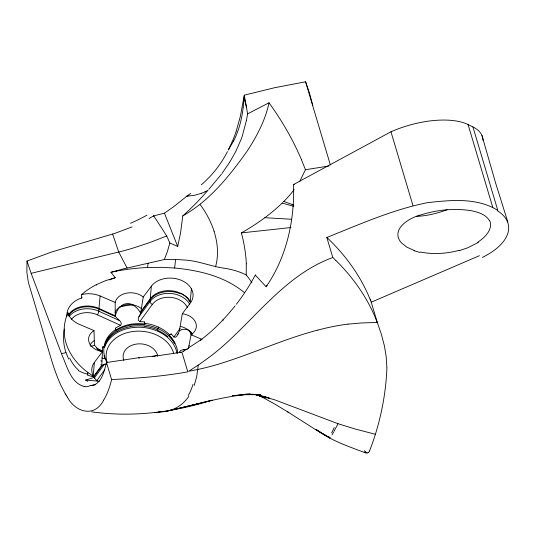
<?xml version="1.0" encoding="UTF-8"?>
<svg xmlns="http://www.w3.org/2000/svg" width="535" height="535" viewBox="0 0 535 535"><rect width="100%" height="100%" fill="white"/><g stroke="black" fill="none" stroke-linecap="round" stroke-linejoin="round"><path stroke-width="0.8" d="M179.559 352.685A38.62 29.458 5.2 0 0 179.553 352.063L180.763 350.365L183.726 349.656M179.258 331.459L182.335 313.731L190.447 302.87A22.196 16.317 3.5 0 0 192.172 290.485L191.41 288.88A22.176 16.304 3.5 0 0 172.096 278.167A22.176 16.304 3.5 0 0 151.372 286.125L143.24 297.025A16.251 11.951 3.5 0 0 126.594 293.147A16.251 11.951 3.5 0 0 115.199 302.395L115.172 315.804L98.975 308.461A22.169 16.913 5.2 0 0 68.467 314.874M177.58 353.341A36.948 28.087 5.5 0 0 176.456 346.58L174.089 341.397A36.948 28.154 5.6 0 0 171.354 337.545L169.241 335.264L169.261 334.435A36.948 28.181 5.2 0 0 144.931 323.327L144.403 321.923A38.62 29.458 5.2 0 0 139.769 321.649C135.763 320.01 140.458 314.854 140.959 312.239L150.255 299.473L150.067 301.513L138.919 316.814M81.454 297.975L81.601 294.598A78.491 57.706 3.5 0 1 96.487 284.593L105.589 280.648L115.232 277.712L110.972 272.322L112.21 271.92L123.752 268.804L164.385 259.522L175.547 259.515A136.198 121.98 -7.1 0 1 183.191 259.97C197.883 260.364 211.318 266.751 225.73 268.423C232.792 269.767 239.834 271.653 246.24 274.97L246.287 263.822M132.058 226.92L114.564 233.481L52.122 251.845L26.991 261.026L26.87 272.335L28.368 282.38L51.969 361.499A95.431 22.169 80.1 0 0 61.003 385.534L65.083 393.399M67.932 312.841A78.525 57.733 3.5 0 0 87.834 372.427L87.573 375.256L93.351 376.834L93.391 376.219A22.203 16.324 3.5 0 1 94.414 362.349L102.459 351.589A16.237 11.937 3.5 0 1 89.245 342.821A16.237 11.937 3.5 0 1 94.006 330.59M93.384 376.292L87.827 372.427M93.605 376.506L101.784 365.278L102.459 351.589M198.211 365.137L206.189 359.487A234.745 190.306 -63.9 0 0 219.062 349.442C256.158 317.93 285.463 274.776 332.81 257.509L335.92 260.532M198.157 365.893L196.753 376.332L194.225 385.474M144.931 323.327L144.791 324.023A36.948 28.154 5.6 0 0 116.978 329.272L115.787 330.021L115.366 328.182A38.62 29.458 5.2 0 1 120.642 325.367C123.404 322.144 117.085 319.081 115.64 316.66A6.059 5.296 77.3 0 0 115.152 316.011M67.845 313.898L67.932 312.848L69.142 315.744A22.209 16.324 3.5 0 0 79.147 324.25L93.993 330.576L94.448 345.363C96.494 346.647 100.038 353.16 102.486 350.86A38.62 29.458 5.2 0 1 102.633 346.927L104.051 346.66A36.948 28.181 5.2 0 1 115.834 329.42M69.069 316.546L69.142 315.744M96.434 285.162L96.487 284.593M81.601 294.598L83.246 294.23A22.162 16.291 3.5 0 1 100.112 295.982L98.975 308.461A2.769 0.742 -65.6 0 1 98.875 309.056A22.162 16.545 3.8 0 0 69.069 314.774M93.143 376.319L94.414 362.349M106.472 361.901L105.495 358.978M151.385 286.131L150.235 298.771A2.769 1.632 36.1 0 0 150.308 299.399M158.293 327.066L158.153 328.63A2.769 0.742 -65.6 0 1 158.046 329.219M105.228 343.343A36.948 28.181 5.2 0 1 138.826 324.511A36.948 28.181 5.2 0 1 174.744 343.47L174.811 342.708M191.41 288.88L190.213 302.034A22.169 16.913 5.2 0 0 170.946 290.726A22.169 16.913 5.2 0 0 150.235 298.771L140.952 311.517L143.24 297.025M105.455 358.871L105.288 358.45A36.948 28.154 5.6 0 1 103.991 347.262L104.051 346.66M205.005 191.791L208.015 190.266L202.584 196.345A131.663 53.105 -38.1 0 1 182.756 215.913L180.529 233.173L177.7 246.421L169.862 243.03L166.713 235.955L153.759 215.852L164.446 213.197L174.336 206.196L186.869 196.171M244.455 96.106L243.231 107.14M110.972 272.322L116.383 271.151L116.436 270.677M116.389 271.158A169.414 124.561 3.5 0 1 147.606 267.507L148.048 263.267M147.606 267.513L161.45 267.333L174.657 268.015L175.547 259.515M243.191 107.448C241.807 118.991 238.964 130.473 233.675 140.872M235.139 305.819C225.021 318.352 213.833 330.175 200.879 339.819L200.779 340.501M312.781 105.388L309.21 92.207L305.572 81.788L274.662 87.713L244.288 95.163L247.638 113.835L246.501 120.027M236.049 131.857L240.429 116.075L244.288 95.163M182.335 313.737A16.317 11.997 3.5 0 1 195.629 322.445A16.317 11.997 3.5 0 1 191.055 334.729L188.4 348.593M246.454 120.288L242.288 136.104A178.59 72.031 -38.1 0 1 241.185 139.187L235.714 151.586M106.498 362.529L111.581 379.562C137.087 378.305 162.647 376.453 187.792 371.818L181.92 352.124L160.433 355.38L138.752 357.728L106.498 362.529C104.131 371.263 101.469 385.3 90.315 385.554A194.252 45.127 80.1 0 1 84.838 386.685M169.862 243.03L167.355 251.637L164.359 259.495M369.611 450.737C379.85 424.556 385.788 396.127 386.905 368.053M236.022 131.944L233.501 138.705M301.446 159.711L305.452 169.729L299.64 181.679M233.327 139.133L228.305 150.014M179.031 331.941C178.055 333.733 176.617 338.548 173.868 336.996A38.62 29.458 5.2 0 0 171.274 334.054M233.648 140.926L228.351 149.927M235.514 151.973L229.602 162.352M227.482 151.592C220.995 164.198 212.127 175.554 201.347 184.769M255.282 275.077L266.129 286.76C284.493 260.264 292.899 227.857 293.581 195.884A194.225 157.457 -63.9 0 0 293.521 184.548L390.971 131.77A64.655 28.442 -16.6 0 1 468.085 124.575L472.94 126.956A64.655 28.442 -16.6 0 1 482.985 140.277M333.914 431.484L338.06 423.72L355.267 429.037L375.316 434.26M333.539 432.18L332.034 434.908M229.448 162.593L221.985 173.474M103.603 400.22C94.361 418.23 75.161 411.983 67.443 397.244M188.855 396.221C182.382 406.259 170.551 412.545 158.561 411.89M97.337 381.08A22.169 16.297 3.5 0 1 96.808 380.599A22.209 16.331 3.5 0 1 94.093 377.409L93.685 377.108L102.366 365.211L104.766 364.101L106.244 364.074M94.327 378.024L104.338 364.281M96.775 380.666L104.813 369.632M139.769 321.649L152.341 304.395A19.394 14.793 5.2 0 1 170.665 297.373A19.394 14.793 5.2 0 1 187.464 307.551M173.868 336.996L180.121 328.41M177.881 334.362L178.576 333.412M221.416 174.236L208.831 189.377M294.17 189.657A169.856 74.726 -16.6 0 1 283.811 201.448L283.396 201.855M282.46 202.778L282.039 203.186M281.611 203.601L280.962 204.223M280.527 204.637L280.414 204.738A162.66 71.563 -16.6 0 1 264.852 217.691A155.825 68.554 -16.6 0 1 241.372 232.912A179.031 148.356 26.9 0 1 246.347 263.829M330.175 437.65L329.453 437.918L329.192 436.794M368.267 452.456L367.03 453.178M190.647 193.376L187.036 196.051M200.879 339.819L182.729 351.662L183.786 351.468M90.616 346.366L94.448 345.363M198.217 365.084L188.594 371.323L197.823 369.471M182.749 215.913C209.566 200.852 229.281 176.189 246.882 151.505C256.706 136.559 265.3 120.395 269.045 102.767L247.638 113.835M171.167 334.121L169.241 335.264M478.37 242.368L467.864 247.745L459.672 250.527M153.732 215.866L149.091 218.481M479.427 255.683L371.236 302.208M166.713 235.955L149.298 242.743L132.346 248.307A118.061 51.942 -16.6 0 1 118.723 252.012L31.144 273.332L26.991 261.026M332.81 257.509L326.832 237.473C359.781 224.319 392.717 209.526 427.632 202.651C450.865 200.077 476.966 197.375 497.804 210.375L472.94 126.956M109.387 279.872L115.232 277.712M153.311 216.04L153.826 216.434M201.381 193.329L194.038 195.449L186.956 196.171M419.56 215.351C435.931 209.947 453.653 208.001 470.74 210.623C477.681 211.98 485.76 214.221 489.538 220.768M187.377 195.797L188.862 195.308M94.093 377.409L85.654 380.084A87.058 64.006 3.5 0 0 87.72 381.361M317.864 330.055C283.931 338.902 252.072 353.963 218.568 364.141A275.92 236.925 18.2 0 1 197.823 369.471M179.707 330.483L181.051 330.195M61.492 353.688L65.959 352.605A78.15 60.716 -6.3 0 1 64.314 329.099M170.09 410.425L212.154 400.18C172.925 412.472 132.412 417.474 91.585 411.843M165.154 411.522L198.659 403.684L192.366 405.209C211.285 400.24 230.431 395.913 249.932 394.021L237.119 395.211M169.261 334.435L171.173 334.074M130.159 324.411L131.47 324.183M305.452 169.729L328.978 165.997M94.795 384.899L95.357 384.812M94.234 384.979L90.315 385.554M347.991 324.156L361.132 322.979L377.275 322.438L381.301 334.041L384.371 345.717L386.136 356.183L386.899 367.732M154.615 412.739L159.958 412.131M241.365 232.912L291.02 227.529M232.317 395.666L235.52 395.365M187.417 349.455L183.926 349.649M232.371 395.686L234.858 395.499M236.517 395.378L245.639 394.696L260.465 394.636L249.945 394.135M183.679 349.656L184.943 350.238M99.236 381.208L85.654 380.084M264.845 217.691L291.508 219.256M245.812 394.048L247.397 394.155M249.778 394.328L256.138 394.776L274.415 399.712L338.06 423.72M84.831 386.658C70.801 383.461 67.129 366.361 61.986 355.013L31.144 273.332M174.657 268.015C199.274 270.342 224.907 276.421 244.321 292.558M103.991 347.262L102.633 346.927M259.93 395.418L258.579 395.071L269.219 398.053L262.611 396.127M282.146 203.086L293.789 206.303M256.446 394.476L257.87 394.877M256.031 394.529L266.229 397.94L256.459 394.562M283.804 201.448L293.815 205.092M256.425 394.676L264.631 397.712L256.238 394.542M414.331 250.554L406.867 247.163L401.497 242.897A45.702 21.754 -3.2 0 1 419.34 215.19M100.112 295.982L115.165 302.395M191.022 334.709L202.043 339.404M180.262 293.748L180.155 293.702A22.162 16.451 3.1 0 0 150.415 299.446M188.842 330.677L189.303 330.904A11.683 8.687 -53 0 1 192.453 334.168M115.64 316.66L99.002 309.116L98.808 311.203A2.769 0.742 -65.6 0 1 97.33 314.794A19.394 14.793 5.2 0 0 71.309 319.455M119.499 320.579L98.808 311.203A22.169 16.913 5.2 0 0 69.831 315.61M97.33 314.794L120.642 325.367M179.553 352.063L180.997 352.719M96.581 348.185L102.486 350.86M97.41 349.108L98.721 349.703M365.987 453.071C348.713 446.491 330.984 440.713 315.964 429.398L329.861 437.911L315.764 429.739L287.703 411.883M261.548 396.783L274.676 403.985L288.739 412.512M101.57 365.345L100.72 364.783M365.311 452.63L364.897 452.222M139.294 358.236L138.752 357.728M326.832 237.473C345.67 255.188 361.199 276.628 370.668 300.777M335.953 260.565C353.795 278.046 368.301 299.078 377.275 322.438L370.32 299.118M172.283 339.892L174.524 343.149A5.698 1.672 74.2 0 0 174.664 343.41L174.724 343.463M188.929 300.249L189.33 300.784M189.564 301.111L189.992 301.74M67.33 397.064L66.621 395.96M66.5 395.773L66.093 395.104M65.972 394.91L65.618 394.315M65.497 394.114L65.203 393.606M127.103 268.035L118.723 252.012L112.631 234.069M68.681 359.079L65.959 352.605M164.446 213.197L177.7 246.421M507.822 222.018L495.657 183.191L481.955 135.495M214.094 231.441C217.243 241.432 218.527 252.199 216.535 262.551A56.556 50.658 -7.1 0 1 215.471 266.905M104.512 357.641L104.72 358.323M468.085 124.575L492.829 207.587M390.971 131.77L412.946 205.5M305.572 81.788L330.362 164.94M115.787 330.021L115.366 328.182M246.441 107.174L244.027 96.661M255.436 274.95L255.603 275.786M104.037 355.561L104.171 356.257M144.791 324.023L144.403 321.923M497.229 210.643A64.514 32.334 -9 0 1 482.389 257.409M317.89 330.115A222.527 191.075 18.2 0 1 347.971 324.083M111.601 379.649A225.081 52.29 80.1 0 1 103.596 400.18M364.763 451.306A50.771 6.112 79.9 0 1 364.429 450.771M366.99 452.898A81.715 10.325 81.3 0 1 365.131 451.179M369.652 451.038A184.368 23.513 83.3 0 1 368.294 452.65M334.248 427.505A138.605 7.109 -72 0 1 331.626 432.922M193.048 384.264A239.74 95.263 52.1 0 1 188.226 395.512M88.021 374.266A69.242 48.464 -53.8 0 1 78.291 370.548M78.351 369.966A57.553 40.413 -67.4 0 1 69.69 358.136M146.931 215.177A137.789 97.524 -24.6 0 1 130.547 223.255M293.641 184.475A146.67 64.528 -16.6 0 1 294.25 184.715M115.152 312.567A15.702 11.609 6.6 0 1 126.186 304.783A15.702 11.609 6.6 0 1 141.414 308.595M189.337 330.911A53.199 39.329 6.6 0 1 191.349 334.963M132.981 305.017A20.089 18.605 62.6 0 1 140.491 312.848M189.316 345.704A15.702 11.609 6.6 0 1 188.902 346.038M180.349 326.43A15.702 11.609 6.6 0 1 191.744 334.087M101.844 361.065A15.702 11.609 6.6 0 1 100.781 360.824M90.061 345.095A15.702 11.609 6.6 0 1 94.3 340.594M222.901 319.876A9.516 5.169 -36.6 0 1 223.269 320.211M255.075 275.485A167.595 135.87 -63.9 0 1 236.39 304.201M157.491 355.166A71.128 44.338 -20.4 0 1 152.736 356.698M105.509 359.012A71.128 44.338 -20.4 0 1 101.837 357.962M119.927 307.003A15.722 15.341 71.6 0 0 118.576 308.575A20.711 20.297 60.2 0 0 115.306 316.024M181.118 329.593A18.885 13.736 -50.5 0 1 189.049 330.342M447.086 209.68A46.184 20.317 -16.6 0 1 416.357 216.407M489.726 220.721A46.01 21.453 -12.1 0 1 477.782 242.188M459.485 250.26A47.12 24.282 -7.9 0 1 420.416 251.998M420.008 252.38A47.361 24.309 -7.4 0 1 414.117 250.708M246.2 274.99A68.179 56.503 26.9 0 1 251.885 282.687M103.971 347.81A36.948 28.181 5.2 0 1 104.285 346.279M144.885 326.343A36.942 26.997 5.7 0 1 157.618 329.807M141.006 312.259A2.749 1.525 58.5 0 1 140.986 311.544M101.864 365.338A6.253 1.779 32.8 0 1 102.486 365.311M107.401 362.75A36.948 28.087 5.5 0 1 106.532 361.205M66.989 316.178A22.216 17.247 -6.4 0 1 81.48 298.028M81.394 297.941A79.728 61.98 -6.2 0 1 82.216 297.139M104.586 347.382A36.948 28.181 5.2 0 1 142.404 327.4A36.948 28.181 5.2 0 1 176.951 353.147M107.067 362.175A34.173 26.068 5.2 0 1 133.061 331.493A34.173 26.068 5.2 0 1 173.761 353.735M189.671 304.087A22.169 16.913 5.2 0 0 170.311 293.427A22.169 16.913 5.2 0 0 150.067 301.513A2.769 1.632 36.1 0 0 152.341 304.395M169.013 336.161A36.848 26.235 8.6 0 1 172.397 339.845M157.471 330.215A36.935 26.396 8.4 0 1 167.816 336.682M130.266 326.544A36.942 27.385 4.8 0 1 144.825 326.176M117.299 331.292A36.942 27.365 4 0 1 130.286 326.651M108.451 338.815A36.942 27.499 3.4 0 1 117.212 331.279M104.298 347.208A36.942 27.606 2.8 0 1 108.344 338.869M180.623 293.3A22.082 15.936 5.5 0 1 189.343 300.108M189.584 300.777A20.156 10.693 25.5 0 1 189.818 301.111M68.48 315.53A22.156 16.378 2.5 0 1 68.962 314.827M123.859 360.376A17.394 13.268 5.2 0 1 136.953 343.992A17.394 13.268 5.2 0 1 157.725 356.303M200.244 204.698A112.096 100.399 -7.1 0 1 214.154 231.421M268.998 102.794A315.423 271.071 18 0 1 301.493 159.697M267.025 285.63A134.425 59.138 -16.6 0 1 266.129 286.158M205.039 191.864A82.805 65.002 66.9 0 1 201.367 193.296M120.228 306.682L119.914 306.99A53.199 39.329 6.6 0 1 133.041 304.903C128.955 302.596 123.511 303.312 120.228 306.682M263.842 397.558L256.312 394.603L263.842 397.558"/></g></svg>
